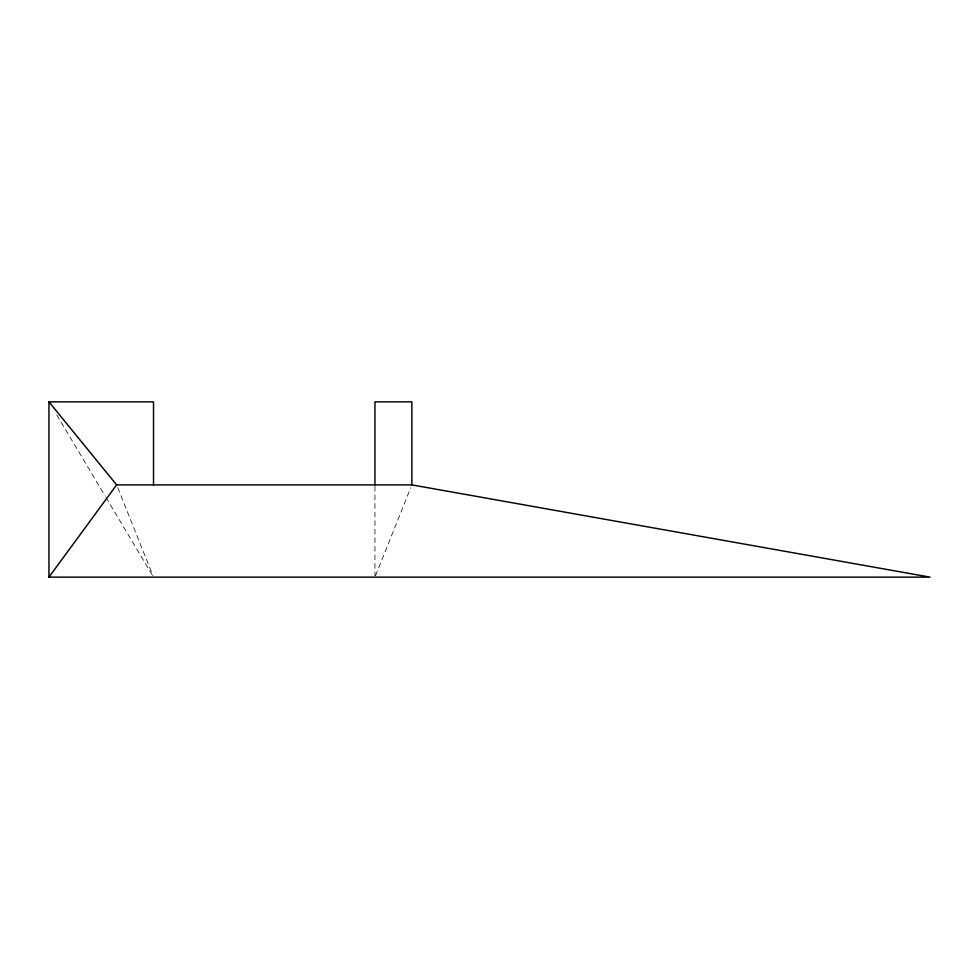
<?xml version="1.0" encoding="UTF-8"?>
<svg xmlns="http://www.w3.org/2000/svg" width="979" height="979" viewBox="0 0 979 979"><rect width="100%" height="100%" fill="white"/><g stroke="black" fill="none" stroke-linecap="round" stroke-linejoin="round"><path stroke-width="0.73" stroke-dasharray="4.89 3.67" d="M375.52 575.725L410.727 487.726M56.758 414.937L105.132 496.047M105.916 497.344L151.953 574.538M117.761 487.726L152.957 575.725M374.945 486.404L374.945 575.64"/><path stroke-width="1.47" d="M48.95 577.145L116.623 484.886L411.865 484.886L930.05 577.145L48.95 577.145L48.95 401.855L153.519 401.855L153.519 484.886M48.95 401.855L116.623 484.886M411.865 484.886L411.865 401.855L374.945 401.855L374.945 484.886"/></g></svg>
